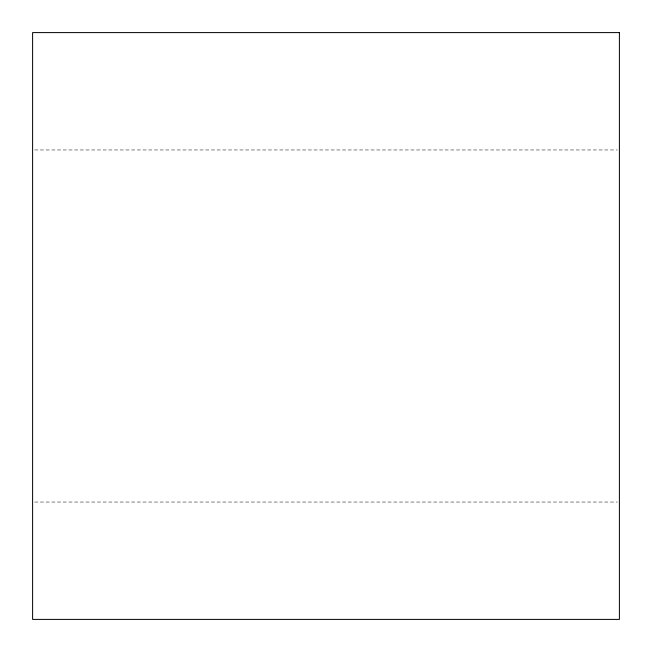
<?xml version="1.0" encoding="UTF-8"?>
<svg xmlns="http://www.w3.org/2000/svg" width="652" height="652" viewBox="0 0 652 652"><rect width="100%" height="100%" fill="white"/><g stroke="black" fill="none" stroke-linecap="round" stroke-linejoin="round"><path stroke-width="0.49" stroke-dasharray="3.26 2.44" d="M34.637 149.96L617.362 149.96M34.637 502.04L617.362 502.04"/><path stroke-width="0.98" d="M619.4 32.6L32.6 32.6L32.6 619.4L619.4 619.4L619.4 32.6"/></g></svg>
